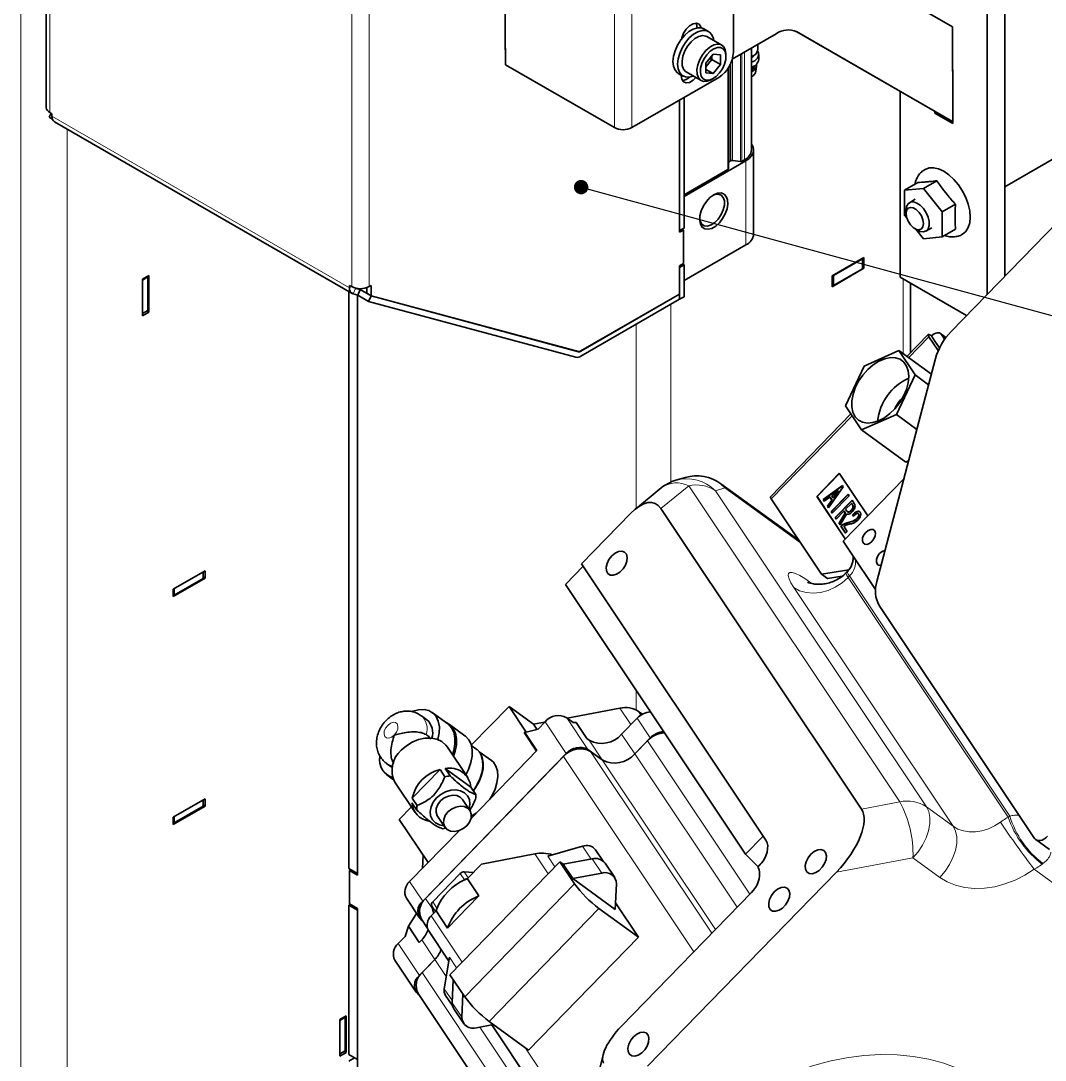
# Paper-space layout 'Blatt1' of a CAD drawing. Header units: millimetres. Extents: x 0 to 1189, y 0 to 841.
# Drawn here: x 952.9 to 1002.8, y 536.9 to 587.6 of the extents above; entities that cross this region are included whole.
import ezdxf

# ---------------------------------------------------------------- set-up
doc = ezdxf.new("R2010")
doc.units = ezdxf.units.MM
doc.layers.add('BESCHRIFTUNG', color=5, linetype='Continuous')
doc.dimstyles.new('SLDDIMSTYLE0', dxfattribs={"dimtxt": 0.18, "dimasz": 0.7, "dimexe": 0, "dimexo": 0.0625, "dimgap": 0, "dimtad": 0, "dimtih": 1, "dimtoh": 1, "dimdec": 0, "dimrnd": 1e-09, "dimzin": 0, "dimdsep": 46, "dimtxsty": 'Standard', "dimblk1": 'DOT', "dimblk2": 'DOT', "dimsah": 1, "dimcen": 0.09, "dimadec": 0, "dimazin": 0, "dimtfac": 0.7, "dimtdec": 0, "dimtofl": 0, "dimtmove": 0, "dimatfit": 3, "dimldrblk": 'DOT', "dimfxl": 1, "dimfrac": 2, "dimtolj": 1, "dimtzin": 0, "dimarcsym": 0})

# ---------------------------------------------------------------- blocks, each defined once
blk = doc.blocks.new('_Dot')
at = {"color": 0, "linetype": 'ByBlock', "lineweight": -2}
blk.add_line((-0.5, 0), (-1, 0), dxfattribs=at)
at = {"color": 0, "linetype": 'ByBlock', "const_width": 0.5}
blk.add_lwpolyline([(-0.25, 0, 1), (0.25, 0, 1)], format="xyb", close=True, dxfattribs=at)

psp = doc.layouts.new('Blatt1')

# ---------------------------------------------------------------- linework, layer by layer
at = {"color": 7, "linetype": 'Continuous', "lineweight": 35}
for p, q in [((1000.862, 575.115), (1000.862, 600.548)), ((1000.013, 574.241), (1000.013, 600.058)), ((954.158, 598.49), (954.158, 583.346)), ((987.248, 593.668), (998.316, 587.276)), ((987.639, 592.571), (987.639, 586.039)), ((976.523, 586.153), (976.523, 587.949)), ((998.316, 587.276), (998.316, 585.107)), ((1015.075, 587.688), (1000.862, 579.483)), ((986.433, 587.044), (986.206, 587.174)), ((987.071, 586.386), (986.343, 586.807)), ((989.733, 586.937), (987.586, 585.698)), ((997.468, 583.147), (990.721, 587.043)), ((998.316, 582.657), (990.733, 587.036)), ((988.827, 586.167), (988.827, 586.414)), ((976.523, 586.251), (976.537, 586.243)), ((976.537, 586.161), (976.523, 586.153)), ((976.537, 586.243), (976.537, 585.426)), ((986.656, 585.943), (986.303, 585.503)), ((986.585, 585.855), (986.585, 585.685)), ((986.656, 585.943), (987.01, 585.911)), ((987.01, 585.44), (987.01, 585.911)), ((987.278, 585.831), (987.278, 585.929)), ((988.528, 581.276), (988.528, 586.241)), ((988.877, 585.688), (988.877, 585.927)), ((976.537, 585.426), (981.841, 582.365)), ((986.585, 585.685), (986.303, 585.333)), ((986.303, 585.503), (986.303, 585.032)), ((986.473, 585.715), (986.585, 585.685)), ((986.585, 585.685), (987.01, 585.44)), ((987.01, 585.44), (986.656, 585)), ((987.398, 585.286), (987.398, 580.356)), ((988.528, 585.292), (988.581, 585.326)), ((988.537, 585.3), (988.643, 585.361)), ((988.737, 585.113), (988.772, 585.346)), ((988.772, 585.346), (988.764, 585.451)), ((982.689, 582.365), (986.932, 584.814)), ((984.956, 585.009), (985.183, 584.879)), ((985.093, 584.896), (985.093, 584.93)), ((985.343, 585.075), (986.071, 584.654)), ((986.303, 585.204), (986.656, 585)), ((986.656, 585), (986.303, 585.032)), ((986.571, 584.704), (986.656, 584.753)), ((988.734, 585.099), (988.737, 585.113)), ((998.33, 585.18), (998.316, 585.188)), ((998.33, 585.115), (998.316, 585.107)), ((998.33, 582.567), (998.33, 585.18)), ((985.235, 577.464), (985.235, 583.834)), ((995.771, 584.127), (995.771, 575.071)), ((985.023, 577.342), (985.023, 583.712)), ((985.023, 583.712), (985.023, 577.26)), ((954.4, 583.064), (954.309, 582.868)), ((954.46, 582.781), (954.309, 582.868)), ((954.334, 583.102), (954.44, 583.04)), ((954.44, 583.04), (954.44, 582.918)), ((997.453, 583.155), (997.453, 583.074)), ((997.453, 583.074), (997.524, 583.114)), ((997.453, 583.074), (998.33, 582.567)), ((997.468, 583.147), (998.316, 582.657)), ((954.564, 582.643), (969.06, 574.275)), ((998.33, 582.665), (998.316, 582.657)), ((988.628, 577.177), (988.628, 581.276)), ((985.235, 579.007), (988.247, 580.745)), ((987.486, 580.731), (987.524, 580.752)), ((987.601, 580.764), (987.98, 580.706)), ((988.176, 580.786), (988.057, 580.718)), ((1006.713, 581.139), (998.247, 572.423)), ((985.235, 579.088), (987.375, 580.324)), ((996.632, 579.693), (995.983, 579.318)), ((997.551, 579.775), (996.902, 579.4)), ((997.134, 579.724), (996.995, 579.712)), ((996.902, 579.4), (995.983, 579.318)), ((995.983, 579.318), (995.983, 578.092)), ((997.821, 578.256), (996.902, 579.4)), ((998.054, 579.101), (997.914, 579.274)), ((996.502, 578.867), (996.219, 578.704)), ((996.053, 578.338), (996.053, 578.174)), ((998.471, 578.631), (997.821, 578.256)), ((997.821, 577.031), (997.821, 578.256)), ((995.983, 578.092), (996.088, 577.961)), ((998.443, 577.91), (998.443, 578.096)), ((985.235, 577.464), (985.023, 577.342)), ((985.206, 577.366), (985.023, 577.26)), ((985.136, 577.407), (985.206, 577.366)), ((985.206, 577.366), (985.206, 575.733)), ((996.478, 577.439), (996.619, 577.358)), ((996.533, 577.407), (996.902, 576.949)), ((997.019, 577.318), (997.302, 577.481)), ((998.471, 577.406), (997.821, 577.031)), ((985.235, 574.907), (988.247, 576.646)), ((996.902, 576.949), (997.821, 577.031)), ((995.771, 576.544), (995.763, 576.54)), ((995.763, 576.54), (995.763, 576.368)), ((995.763, 576.368), (995.771, 576.372)), ((985.206, 575.733), (985.023, 575.627)), ((985.023, 575.545), (985.235, 575.668)), ((985.023, 575.627), (985.023, 574.25)), ((985.235, 575.668), (985.164, 575.708)), ((985.235, 574.116), (985.235, 575.668)), ((994.003, 576.029), (992.447, 575.131)), ((992.518, 575.156), (993.932, 575.972)), ((993.932, 575.972), (993.918, 575.98)), ((993.932, 575.482), (993.932, 575.972)), ((994.003, 575.507), (994.003, 576.029)), ((959.157, 575.159), (958.845, 574.98)), ((959.114, 575.086), (959.072, 575.11)), ((959.157, 573.363), (959.157, 575.159)), ((985.023, 573.994), (985.023, 575.545)), ((992.447, 574.609), (994.003, 575.507)), ((992.447, 575.131), (992.447, 574.609)), ((992.504, 575.164), (992.518, 575.156)), ((992.518, 574.666), (993.932, 575.482)), ((992.518, 574.666), (992.518, 575.156)), ((993.932, 575.548), (994.003, 575.507)), ((959.114, 575.086), (958.845, 574.931)), ((958.845, 574.98), (958.845, 573.183)), ((959.114, 573.453), (959.114, 575.086)), ((968.936, 574.672), (969.042, 574.611)), ((968.936, 574.55), (968.936, 574.672)), ((969.89, 574.611), (969.997, 574.672)), ((969.997, 574.672), (969.997, 574.17)), ((992.447, 574.707), (992.518, 574.666)), ((999.006, 573.204), (995.771, 575.071)), ((996.263, 571.384), (996.263, 574.787)), ((968.9, 546.25), (968.9, 574.367)), ((969.335, 574.194), (969.109, 574.255)), ((969.46, 574.464), (969.235, 574.525)), ((969.325, 546.005), (969.325, 574.197)), ((969.325, 574.197), (969.325, 545.923)), ((969.46, 574.464), (969.335, 574.194)), ((969.335, 574.194), (969.865, 573.888)), ((969.46, 574.464), (969.991, 574.158)), ((969.784, 574.562), (969.784, 574.293)), ((969.784, 574.293), (969.997, 574.17)), ((969.865, 573.888), (969.991, 574.158)), ((969.991, 574.158), (980.086, 571.436)), ((980.09, 571.45), (969.997, 574.17)), ((980.212, 571.461), (985.023, 574.239)), ((985.023, 574.25), (980.215, 571.475)), ((985.013, 574.245), (985.023, 574.239)), ((985.023, 574.239), (985.023, 573.994)), ((985.023, 573.994), (985.235, 574.116)), ((979.961, 571.167), (969.865, 573.888)), ((985.023, 573.994), (980.212, 571.217)), ((958.845, 573.297), (959.114, 573.453)), ((958.845, 573.183), (959.157, 573.363)), ((959.058, 573.42), (959.157, 573.363)), ((997.132, 572.278), (996.093, 571.208)), ((997.622, 571.493), (997.171, 572.169)), ((997.462, 571.957), (997.297, 572.205)), ((998, 572.136), (997.733, 572.33)), ((997.778, 572.282), (997.935, 572.047)), ((997.462, 571.958), (997.684, 571.626)), ((997.683, 571.626), (997.462, 571.957)), ((995.705, 571.49), (994.007, 570.739)), ((997.488, 571.109), (994.638, 560.243)), ((996.493, 570.308), (995.705, 571.49)), ((997.286, 570.341), (995.705, 571.49)), ((994.007, 570.739), (993.098, 568.806)), ((995.584, 568.375), (996.493, 570.308)), ((997.152, 569.829), (996.493, 570.308)), ((993.098, 568.806), (993.887, 567.625)), ((993.368, 568.403), (989.45, 564.369)), ((993.887, 567.625), (995.584, 568.375)), ((996.581, 567.651), (995.584, 568.375)), ((996.038, 566.062), (993.887, 567.625)), ((996.038, 566.062), (996.181, 566.125)), ((992.803, 565.512), (991.705, 564.382)), ((992.811, 565.499), (991.718, 564.373)), ((994.185, 563.44), (992.803, 565.512)), ((985.301, 565.308), (984.836, 565.173)), ((990.832, 562.246), (987.033, 565.005)), ((995.954, 565.261), (992.991, 562.21)), ((984.126, 564.8), (982.864, 563.766)), ((992.016, 564.232), (992.95, 564.914)), ((992.029, 564.223), (992.963, 564.905)), ((992.994, 564.848), (992.281, 563.835)), ((992.405, 563.65), (993.228, 564.497)), ((992.418, 563.64), (993.237, 564.484)), ((992.746, 564.655), (992.432, 564.42)), ((992.507, 564.308), (992.751, 564.648)), ((992.52, 564.299), (992.764, 564.638)), ((992.751, 564.648), (992.746, 564.655)), ((992.759, 564.645), (992.746, 564.655)), ((992.764, 564.638), (992.751, 564.648)), ((992.764, 564.638), (992.759, 564.645)), ((992.95, 564.914), (992.994, 564.848)), ((993.228, 564.497), (993.279, 564.421)), ((989.489, 564.26), (991.932, 560.597)), ((991.705, 564.382), (993.088, 562.31)), ((991.718, 564.373), (991.705, 564.382)), ((991.718, 564.373), (993.092, 562.314)), ((992.069, 564.153), (992.016, 564.232)), ((992.029, 564.223), (992.016, 564.232)), ((992.074, 564.156), (992.029, 564.223)), ((992.341, 564.354), (992.069, 564.153)), ((992.228, 563.914), (992.438, 564.209)), ((992.241, 563.905), (992.451, 564.199)), ((992.438, 564.209), (992.341, 564.354)), ((992.354, 564.345), (992.341, 564.354)), ((992.451, 564.199), (992.354, 564.345)), ((992.432, 564.42), (992.507, 564.308)), ((992.451, 564.199), (992.438, 564.209)), ((993.279, 564.421), (992.456, 563.573)), ((992.52, 564.299), (992.507, 564.308)), ((992.6, 563.358), (993.423, 564.205)), ((992.612, 563.349), (993.431, 564.192)), ((993.393, 564.047), (993.111, 563.756)), ((993.406, 564.037), (993.393, 564.047)), ((993.423, 564.205), (993.533, 564.04)), ((982.633, 563.553), (980.242, 561.091)), ((984.111, 563.79), (993.881, 549.144)), ((992.281, 563.835), (992.228, 563.914)), ((992.241, 563.905), (992.228, 563.914)), ((992.285, 563.84), (992.241, 563.905)), ((992.456, 563.573), (992.405, 563.65)), ((992.418, 563.64), (992.405, 563.65)), ((992.46, 563.577), (992.418, 563.64)), ((993.03, 563.673), (992.65, 563.282)), ((992.787, 563.077), (993.092, 563.58)), ((992.8, 563.067), (993.105, 563.571)), ((993.153, 563.52), (992.84, 562.997)), ((993.092, 563.58), (993.03, 563.673)), ((993.043, 563.664), (993.03, 563.673)), ((993.105, 563.571), (993.043, 563.664)), ((993.105, 563.571), (993.092, 563.58)), ((993.111, 563.756), (993.175, 563.66)), ((993.493, 563.417), (993.444, 563.49)), ((993.457, 563.481), (993.444, 563.49)), ((993.505, 563.408), (993.457, 563.481)), ((992.65, 563.282), (992.6, 563.358)), ((992.612, 563.349), (992.6, 563.358)), ((992.654, 563.286), (992.612, 563.349)), ((992.84, 562.997), (992.787, 563.077)), ((992.8, 563.067), (992.787, 563.077)), ((992.843, 563.002), (992.8, 563.067)), ((992.882, 562.934), (992.95, 563.003)), ((992.895, 562.925), (992.962, 562.994)), ((992.962, 562.994), (992.95, 563.003)), ((993.108, 562.596), (992.882, 562.934)), ((992.895, 562.925), (992.882, 562.934)), ((993.112, 562.6), (992.895, 562.925)), ((993.015, 562.937), (993.188, 562.679)), ((993.188, 562.679), (993.108, 562.596)), ((992.991, 562.21), (993.35, 561.671)), ((993.35, 561.671), (994.571, 559.842)), ((980.315, 560.982), (979.457, 560.098)), ((989.226, 547.623), (980.242, 561.091)), ((960.345, 559.857), (961.9, 560.755)), ((961.801, 560.388), (961.801, 560.698)), ((961.9, 560.396), (961.801, 560.453)), ((961.9, 560.755), (961.9, 560.396)), ((991.932, 560.597), (993.263, 560.81)), ((992.223, 560.385), (991.932, 560.597)), ((992.94, 560.5), (992.223, 560.385)), ((993.213, 560.743), (993.144, 560.672)), ((961.9, 560.396), (960.345, 559.498)), ((960.387, 559.571), (961.801, 560.388)), ((979.457, 560.098), (988.232, 546.943)), ((960.345, 559.498), (960.345, 559.857)), ((960.387, 559.571), (960.345, 559.596)), ((960.387, 559.882), (960.387, 559.571)), ((994.744, 559.067), (1002.317, 547.716)), ((973.727, 553.301), (972.967, 553.853)), ((976.71, 554.147), (974.87, 552.252)), ((977.542, 552.9), (976.71, 554.147)), ((977.909, 553.277), (976.71, 554.147)), ((979.542, 553.582), (982.115, 554.063)), ((983.023, 553.898), (983.206, 553.765)), ((972.709, 553.497), (972.437, 553.694)), ((977.909, 553.277), (978.444, 553.377)), ((978.466, 553.4), (978.123, 553.046)), ((979.521, 553.597), (979.838, 553.367)), ((979.838, 553.367), (979.976, 553.366)), ((979.976, 553.366), (980.5, 552.581)), ((982.195, 552.795), (982.95, 553.572)), ((974.561, 552.72), (973.802, 553.271)), ((977.475, 552.883), (977.445, 552.872)), ((978.047, 551.969), (977.445, 552.872)), ((978.123, 553.046), (977.475, 552.883)), ((977.475, 552.883), (978.07, 551.992)), ((977.909, 553.277), (978.071, 553.033)), ((980.5, 552.581), (980.613, 552.499)), ((982.835, 551.836), (983.589, 552.613)), ((982.835, 551.836), (983.452, 552.472)), ((979.501, 551.848), (972.505, 544.646)), ((974.698, 550.686), (973.713, 552.162)), ((978.07, 551.992), (974.858, 548.685)), ((975.14, 552.053), (974.871, 552.248)), ((975.849, 551.513), (975.259, 551.941)), ((980.556, 552.046), (981.252, 551.54)), ((980.683, 551.954), (981.252, 551.54)), ((970.745, 551.364), (971.01, 551.171)), ((979.364, 551.707), (972.642, 544.787)), ((970.758, 550.81), (971.082, 550.575)), ((973.349, 551.072), (971.991, 549.674)), ((973.349, 551.072), (973.586, 550.716)), ((973.6, 551.119), (973.837, 550.763)), ((974.852, 550.21), (973.6, 551.119)), ((971.151, 550.452), (972.135, 548.976)), ((974.852, 550.21), (975.089, 549.854)), ((960.345, 548.752), (961.9, 549.65)), ((961.9, 549.291), (960.345, 548.393)), ((960.387, 548.466), (961.801, 549.283)), ((961.801, 549.283), (961.801, 549.593)), ((961.9, 549.291), (961.801, 549.348)), ((961.9, 549.65), (961.9, 549.291)), ((971.981, 549.452), (972.218, 549.097)), ((971.991, 549.674), (972.228, 549.319)), ((974.8, 549.072), (974.441, 549.611)), ((960.387, 548.777), (960.387, 548.466)), ((971.954, 549.249), (971.36, 548.639)), ((973.226, 548.801), (973.586, 548.262)), ((960.345, 548.393), (960.345, 548.752)), ((960.387, 548.466), (960.345, 548.491)), ((971.36, 548.639), (972.766, 546.532)), ((974.288, 548.098), (971.866, 545.605)), ((988.232, 546.943), (989.091, 547.827)), ((978.593, 546.846), (980.295, 547.332)), ((1002.376, 547.654), (1003.04, 547.171)), ((972.489, 546.247), (972.519, 546.902)), ((977.961, 546.962), (975.363, 546.452)), ((981.292, 546.61), (980.925, 547.161)), ((988.827, 546.344), (988.232, 546.943)), ((968.9, 546.25), (969.325, 546.005)), ((979.181, 546.578), (973.831, 541.07)), ((974.687, 545.756), (975.363, 546.452)), ((979.9, 545.501), (979.181, 546.578)), ((979.351, 546.455), (979.181, 546.578)), ((980.756, 546.718), (979.351, 546.455)), ((979.818, 545.755), (979.351, 546.455)), ((981.859, 545.802), (981.392, 546.502)), ((989.086, 546.61), (988.827, 546.344)), ((988.85, 546.327), (988.827, 546.344)), ((988.9, 546.379), (988.831, 546.308)), ((988.831, 546.308), (988.903, 546.2)), ((968.929, 546.152), (969, 546.193)), ((968.929, 544.519), (968.929, 546.152)), ((968.929, 546.152), (969.325, 545.923)), ((974.335, 546.006), (972.989, 544.62)), ((974.981, 546.059), (974.517, 546.082)), ((974.678, 545.747), (974.687, 545.756)), ((975.239, 544.907), (974.678, 545.747)), ((981.223, 546.017), (979.818, 545.755)), ((979.818, 545.755), (981.883, 544.255)), ((992.66, 546.069), (983.464, 536.602)), ((981.883, 544.255), (981.939, 545.498)), ((971.706, 544.793), (972.346, 543.834)), ((975.239, 544.907), (973.713, 543.336)), ((988.519, 545.077), (982.171, 538.542)), ((968.971, 544.494), (968.9, 544.453)), ((969.325, 544.208), (968.9, 544.453)), ((968.9, 537.186), (968.9, 544.453)), ((968.929, 544.519), (969.325, 544.29)), ((969.325, 544.29), (969.325, 529.266)), ((969.325, 536.941), (969.325, 544.208)), ((972.933, 544.451), (973.04, 544.06)), ((983.014, 542.906), (981.09, 544.303)), ((983.014, 542.906), (981.897, 544.58)), ((971.81, 543.428), (972.195, 544.06)), ((972.443, 543.772), (972.727, 543.347)), ((972.502, 543.685), (972.463, 543.713)), ((972.921, 543.938), (973.144, 544.168)), ((973.144, 544.168), (973.153, 544.177)), ((973.153, 544.177), (973.713, 543.336)), ((971.649, 542.937), (971.81, 543.428)), ((971.81, 543.428), (972.334, 542.642)), ((972.782, 543.228), (973.779, 541.733)), ((971.306, 542.584), (971.649, 542.937)), ((972.334, 542.642), (972.455, 542.768)), ((977.664, 537.398), (983.014, 542.906)), ((971.146, 541.772), (972.181, 540.221)), ((972.341, 541.032), (973.095, 541.809)), ((973.095, 541.809), (972.478, 541.173)), ((973.811, 541.922), (973.551, 540.388)), ((973.831, 541.07), (974.55, 539.993)), ((973.944, 539.705), (973.995, 540.824)), ((972.279, 540.159), (979.301, 529.633)), ((972.298, 540.1), (972.337, 540.071)), ((973.615, 540.057), (973.963, 539.534)), ((974.411, 539.004), (974.462, 540.124)), ((974.025, 539.4), (974.492, 538.7)), ((968.773, 539.067), (968.462, 538.888)), ((968.731, 538.994), (968.462, 538.839)), ((968.462, 538.888), (968.462, 537.091)), ((968.731, 538.994), (968.688, 539.018)), ((968.731, 537.361), (968.731, 538.994)), ((968.773, 537.271), (968.773, 539.067)), ((975.955, 538.639), (975.127, 538.485)), ((977.664, 537.398), (975.74, 538.795)), ((975.877, 538.625), (980.099, 532.295)), ((968.462, 537.205), (968.731, 537.361)), ((968.462, 537.091), (968.773, 537.271)), ((968.674, 537.328), (968.773, 537.271)), ((969.325, 536.941), (968.9, 537.186)), ((981.295, 537.165), (978.886, 527.353)), ((968.9, 536.86), (969.183, 537.023))]:
    psp.add_line(p, q, dxfattribs=at)
at = {"color": 8, "linetype": 'Continuous', "lineweight": 18}
for p, q in [((954.334, 583.102), (954.334, 598.245)), ((952.92, 592.437), (952.92, 490.203)), ((981.841, 582.365), (981.841, 590.53)), ((982.689, 582.365), (982.689, 590.53)), ((969.042, 589.754), (969.042, 574.611)), ((969.89, 589.754), (969.89, 574.611)), ((987.98, 580.706), (987.98, 585.925)), ((988.057, 580.718), (988.057, 585.97)), ((988.176, 586.038), (988.176, 580.786)), ((987.375, 580.324), (987.375, 585.25)), ((987.486, 585.444), (987.486, 580.731)), ((987.524, 580.752), (987.524, 585.525)), ((987.601, 585.706), (987.601, 580.764)), ((968.936, 574.55), (954.44, 582.918)), ((955.183, 582.286), (955.183, 492.564)), ((988.247, 580.745), (988.247, 576.646)), ((995.763, 576.54), (995.771, 576.535)), ((969.042, 574.611), (968.936, 574.55)), ((995.912, 571.339), (995.912, 574.989)), ((969.235, 574.525), (969.109, 574.255)), ((969.235, 574.525), (969.197, 574.546)), ((984.598, 565.087), (984.598, 573.749)), ((982.901, 563.797), (982.901, 572.769)), ((997.171, 572.169), (996.178, 571.146)), ((997.993, 572.126), (997.778, 572.282)), ((997.462, 571.957), (997.462, 571.957)), ((997.462, 571.957), (997.463, 571.957)), ((980.086, 571.436), (980.04, 571.463)), ((980.201, 571.468), (980.212, 571.461)), ((993.427, 568.314), (989.489, 564.26)), ((985.468, 564.9), (984.111, 563.79)), ((995.746, 549.493), (985.468, 564.9)), ((987.229, 564.799), (986.765, 564.664)), ((986.765, 564.664), (997.043, 549.257)), ((990.914, 562.123), (987.229, 564.799)), ((993.297, 560.506), (993.228, 560.435)), ((993.228, 560.435), (1001.028, 548.743)), ((1001.105, 548.801), (993.297, 560.506)), ((998.353, 548.305), (990.591, 559.941)), ((991.411, 560.179), (991.471, 560.136)), ((982.901, 553.972), (982.901, 554.934)), ((982.649, 553.263), (982.115, 554.063)), ((983.023, 553.898), (983.138, 553.725)), ((979.501, 551.848), (978.466, 553.4)), ((979.521, 553.597), (980.556, 552.046)), ((983.589, 552.613), (982.95, 553.572)), ((981.252, 551.54), (980.613, 552.499)), ((982.195, 552.795), (982.835, 551.836)), ((988.439, 544.996), (983.452, 552.472)), ((980.683, 551.954), (986.593, 543.095)), ((982.835, 551.836), (987.822, 544.36)), ((985.714, 542.189), (979.364, 551.707)), ((986.767, 543.274), (981.252, 551.54)), ((993.881, 549.144), (995.746, 549.493)), ((997.043, 549.257), (998.353, 548.305)), ((980.295, 547.332), (980.711, 546.709)), ((978.609, 545.99), (977.961, 546.962)), ((978.593, 546.846), (978.938, 546.329)), ((996.39, 546.767), (992.66, 546.069)), ((997.7, 545.815), (996.39, 546.767)), ((981.223, 546.017), (980.756, 546.718)), ((974.546, 545.69), (974.335, 546.006)), ((974.517, 546.082), (974.715, 545.785)), ((1003.94, 545.018), (1002.293, 546.214)), ((971.866, 545.605), (972.505, 544.646)), ((974.55, 539.993), (979.9, 545.501)), ((972.642, 544.787), (972.98, 544.281)), ((973.131, 544.154), (972.933, 544.451)), ((972.989, 544.62), (973.198, 544.306)), ((981.09, 544.303), (975.74, 538.795)), ((972.921, 543.938), (974.426, 541.683)), ((973.095, 541.809), (972.455, 542.768)), ((971.306, 542.584), (972.341, 541.032)), ((973.651, 540.976), (973.095, 541.809)), ((973.811, 541.922), (974.156, 541.405)), ((972.478, 541.173), (979.642, 530.433)), ((973.551, 540.388), (973.948, 539.793)), ((974.411, 539.004), (973.944, 539.705)), ((979.922, 531.574), (975.292, 538.515)), ((977.484, 537.529), (980.335, 533.255))]:
    psp.add_line(p, q, dxfattribs=at)
at = {"color": 7, "linetype": 'Continuous', "lineweight": 35, "flags": 128}
for points in [[(985.109, 586.682), (985.123, 586.741), (985.209, 586.963), (985.341, 587.167), (985.502, 587.328), (985.674, 587.427), (985.836, 587.452), (985.967, 587.401), (986.053, 587.278), (986.07, 587.225)], [(985.816, 587.453), (985.841, 587.401), (985.871, 587.223)], [(986.206, 587.174), (986.083, 587.222), (985.895, 587.227), (985.688, 587.167), (985.475, 587.044), (985.268, 586.865), (985.079, 586.642), (984.92, 586.387), (984.799, 586.114), (984.723, 585.841), (984.697, 585.582), (984.723, 585.352), (984.799, 585.166), (984.92, 585.033), (984.956, 585.009)], [(986.683, 586.611), (986.666, 586.701), (986.59, 586.887), (986.469, 587.02), (986.31, 587.091), (986.121, 587.097), (985.914, 587.036), (985.701, 586.913), (985.494, 586.735), (985.305, 586.511), (985.146, 586.256), (985.025, 585.984), (984.949, 585.71), (984.924, 585.451), (984.949, 585.222), (985.025, 585.035), (985.146, 584.903), (985.305, 584.831), (985.494, 584.826), (985.683, 584.879)], [(986.343, 586.807), (986.302, 586.827), (986.139, 586.853), (985.955, 586.812), (985.763, 586.706), (985.576, 586.543), (985.409, 586.336), (985.275, 586.099), (985.182, 585.85), (985.139, 585.609), (985.147, 585.392), (985.208, 585.215), (985.315, 585.093), (985.343, 585.075)], [(986.571, 584.704), (986.555, 584.695), (986.365, 584.62), (986.19, 584.613), (986.044, 584.672), (985.936, 584.795), (985.876, 584.971), (985.867, 585.188), (985.911, 585.43), (986.003, 585.678), (986.138, 585.915), (986.304, 586.123), (986.491, 586.285), (986.683, 586.391), (986.868, 586.433), (987.03, 586.407), (987.158, 586.315), (987.243, 586.164), (987.278, 585.965), (987.278, 585.929)], [(986.967, 585.029), (987.106, 585.236), (987.209, 585.461), (987.267, 585.688), (987.276, 585.897), (987.234, 586.072), (987.145, 586.198), (987.017, 586.265), (986.86, 586.268), (986.686, 586.206), (986.509, 586.085), (986.345, 585.914), (986.206, 585.707), (986.103, 585.481), (986.045, 585.255), (986.037, 585.046), (986.078, 584.871), (986.167, 584.745), (986.295, 584.678), (986.453, 584.675), (986.626, 584.737), (986.803, 584.858), (986.967, 585.029)], [(988.528, 585.546), (988.684, 585.626), (988.81, 585.743), (988.872, 585.876), (988.863, 586.013), (988.819, 586.101)], [(988.528, 585.779), (988.606, 585.832), (988.679, 585.909)], [(985.814, 584.803), (985.674, 584.668), (985.502, 584.569), (985.341, 584.544), (985.209, 584.595), (985.123, 584.717), (985.093, 584.896)], [(988.247, 580.745), (988.409, 580.859), (988.529, 580.989), (988.603, 581.13), (988.628, 581.276), (988.603, 581.423), (988.529, 581.563), (988.528, 581.565)], [(998.801, 577.163), (998.804, 577.165), (998.965, 577.298), (999.084, 577.487), (999.158, 577.724), (999.182, 578.001), (999.158, 578.306), (999.084, 578.628), (998.965, 578.954), (998.804, 579.273), (998.609, 579.571), (998.386, 579.837), (998.144, 580.062), (997.892, 580.236), (997.64, 580.353), (997.398, 580.408), (997.175, 580.399), (996.985, 580.329)], [(986.684, 579.086), (986.87, 579.164), (987.042, 579.177), (987.187, 579.124), (987.295, 579.01), (987.358, 578.842), (987.371, 578.634), (987.332, 578.4), (987.246, 578.158), (987.118, 577.926), (986.958, 577.722), (986.778, 577.559), (986.591, 577.451), (986.41, 577.405), (986.25, 577.425), (986.122, 577.509), (986.036, 577.652), (985.998, 577.842), (986.011, 578.065), (986.073, 578.305), (986.182, 578.544), (986.327, 578.764), (986.499, 578.95), (986.684, 579.086)], [(985.998, 577.945), (986.023, 577.799), (986.102, 577.656), (986.224, 577.574), (986.381, 577.56), (986.557, 577.616), (986.737, 577.735), (986.905, 577.908), (987.046, 578.12), (987.148, 578.351), (987.201, 578.581), (987.201, 578.789), (987.148, 578.958), (987.046, 579.071), (986.905, 579.12), (986.737, 579.099), (986.642, 579.06)], [(996.053, 578.338), (996.079, 578.516), (996.152, 578.649), (996.266, 578.725), (996.412, 578.738), (996.577, 578.687), (996.745, 578.575), (996.902, 578.413), (997.034, 578.216), (997.129, 578), (997.178, 577.785), (997.178, 577.591), (997.129, 577.433), (997.034, 577.327), (996.902, 577.282), (996.745, 577.301), (996.619, 577.358)], [(996.053, 578.174), (996.079, 577.992), (996.153, 577.802), (996.266, 577.628), (996.404, 577.489), (996.551, 577.404), (996.69, 577.383), (996.803, 577.427), (996.876, 577.532), (996.902, 577.684), (996.876, 577.867), (996.803, 578.057), (996.69, 578.231), (996.551, 578.369), (996.404, 578.454), (996.266, 578.476), (996.153, 578.432), (996.079, 578.327), (996.053, 578.174)], [(997.297, 572.205), (997.243, 572.242), (997.198, 572.267), (997.163, 572.281), (997.139, 572.282), (997.128, 572.271), (997.13, 572.248), (997.144, 572.213), (997.171, 572.169)], [(997.778, 572.282), (997.74, 572.324), (997.691, 572.353), (997.633, 572.365), (997.568, 572.363), (997.5, 572.344), (997.43, 572.311), (997.361, 572.264), (997.297, 572.205)], [(997.462, 571.957), (997.462, 571.957), (997.462, 571.958), (997.462, 571.958), (997.462, 571.958), (997.462, 571.958), (997.462, 571.957), (997.462, 571.957), (997.462, 571.957)], [(995.541, 571.143), (995.763, 571.069), (995.945, 570.934), (996.08, 570.742), (996.163, 570.502), (996.189, 570.223), (996.159, 569.916), (996.072, 569.595), (995.934, 569.273), (995.749, 568.962), (995.524, 568.676), (995.27, 568.425), (994.997, 568.221), (994.715, 568.072), (994.437, 567.983), (994.173, 567.959), (993.934, 568), (993.731, 568.105), (993.572, 568.27), (993.463, 568.487), (993.408, 568.748), (993.41, 569.042), (993.469, 569.357), (993.582, 569.681), (993.745, 569.999), (993.95, 570.299), (994.191, 570.569), (994.456, 570.798), (994.735, 570.975), (995.017, 571.095), (995.289, 571.151), (995.541, 571.143)], [(989.489, 564.26), (989.462, 564.304), (989.448, 564.339), (989.446, 564.362), (989.45, 564.369)], [(993.961, 562.119), (993.926, 562.226), (993.939, 562.362), (993.999, 562.505), (994.096, 562.633), (994.216, 562.728), (994.34, 562.775), (994.45, 562.766), (994.529, 562.703), (994.564, 562.595), (994.551, 562.46), (994.491, 562.317), (994.394, 562.188), (994.274, 562.093), (994.15, 562.047), (994.04, 562.056), (993.961, 562.119)], [(981.715, 561.485), (981.876, 561.618), (982.045, 561.698), (982.205, 561.716), (982.337, 561.67), (982.428, 561.565), (982.467, 561.413), (982.451, 561.23), (982.381, 561.036), (982.264, 560.851), (982.114, 560.697), (981.947, 560.589), (981.78, 560.539), (981.632, 560.553), (981.519, 560.63), (981.453, 560.76), (981.441, 560.93), (981.485, 561.121), (981.58, 561.313), (981.715, 561.485)], [(973.244, 552.525), (973.246, 552.532), (973.308, 552.853), (973.314, 553.154), (973.263, 553.423), (973.158, 553.65), (973.003, 553.825), (972.803, 553.943), (972.567, 553.997), (972.303, 553.987), (972.022, 553.913), (971.992, 553.901)], [(974.011, 551.714), (974.09, 551.959), (974.148, 552.281), (974.151, 552.582), (974.097, 552.85), (973.988, 553.076), (973.83, 553.25), (973.651, 553.356)], [(973.951, 551.805), (974.012, 552.003), (974.07, 552.321), (974.072, 552.619), (974.019, 552.884), (973.912, 553.108), (973.755, 553.28), (973.727, 553.301)], [(971.457, 552.015), (971.707, 552.232), (971.991, 552.406), (972.295, 552.528), (972.606, 552.594), (972.909, 552.599), (973.189, 552.544), (973.434, 552.431), (973.632, 552.266), (973.713, 552.162)], [(974.611, 550.816), (974.736, 551.077), (974.849, 551.408), (974.908, 551.73), (974.91, 552.031), (974.856, 552.299), (974.748, 552.524), (974.59, 552.698), (974.561, 552.72)], [(975.329, 551.803), (975.35, 551.763), (975.423, 551.526), (975.44, 551.252), (975.401, 550.953), (975.306, 550.642), (975.161, 550.333), (974.971, 550.039), (974.956, 550.018)], [(974.966, 550.012), (975.082, 550.177), (975.253, 550.484), (975.375, 550.8), (975.443, 551.11), (975.454, 551.401), (975.408, 551.661), (975.307, 551.878), (975.154, 552.042), (975.14, 552.053)], [(975.768, 549.622), (975.882, 549.809), (976.028, 550.119), (976.122, 550.429), (976.162, 550.728), (976.145, 551.002), (976.071, 551.239), (975.945, 551.428), (975.849, 551.513)], [(974.754, 549.142), (974.76, 549.159), (974.803, 549.387), (974.78, 549.603), (974.693, 549.792), (974.547, 549.94), (974.352, 550.039), (974.122, 550.081), (973.872, 550.063), (973.62, 549.987), (973.382, 549.858), (973.175, 549.684), (973.013, 549.478), (972.907, 549.253), (972.864, 549.025), (972.887, 548.809), (972.974, 548.62), (973.12, 548.472), (973.315, 548.373), (973.539, 548.331)], [(974.441, 549.611), (974.334, 549.722), (974.167, 549.8), (973.967, 549.82), (973.754, 549.78), (973.549, 549.684), (973.371, 549.541), (973.239, 549.366), (973.165, 549.174), (973.157, 548.986), (973.214, 548.819), (973.226, 548.801)], [(974.693, 549.183), (974.526, 549.261), (974.326, 549.281), (974.113, 549.242), (973.908, 549.146), (973.731, 549.003), (973.599, 548.827), (973.525, 548.636), (973.516, 548.447), (973.574, 548.281), (973.692, 548.152), (973.859, 548.073), (974.059, 548.053), (974.272, 548.093), (974.477, 548.189), (974.655, 548.332), (974.787, 548.508), (974.861, 548.699), (974.869, 548.887), (974.812, 549.054), (974.693, 549.183)], [(974.874, 548.807), (974.945, 548.844), (975.114, 548.949)], [(1002.317, 547.716), (1002.367, 547.661), (1002.431, 547.624), (1002.506, 547.608), (1002.59, 547.611), (1002.679, 547.635), (1002.77, 547.679), (1002.86, 547.74), (1002.944, 547.816)], [(989.226, 547.623), (989.283, 547.505), (989.312, 547.364), (989.311, 547.205), (989.28, 547.036), (989.22, 546.862), (989.135, 546.69), (989.027, 546.527), (988.9, 546.379)], [(991.418, 546.94), (991.579, 547.073), (991.748, 547.153), (991.908, 547.17), (992.04, 547.125), (992.131, 547.02), (992.17, 546.868), (992.154, 546.684), (992.084, 546.49), (991.968, 546.306), (991.817, 546.151), (991.65, 546.043), (991.483, 545.994), (991.335, 546.008), (991.222, 546.084), (991.156, 546.215), (991.145, 546.385), (991.188, 546.576), (991.283, 546.768), (991.418, 546.94)], [(989.635, 545.104), (989.796, 545.237), (989.965, 545.317), (990.125, 545.334), (990.257, 545.289), (990.348, 545.184), (990.387, 545.032), (990.371, 544.848), (990.301, 544.654), (990.184, 544.47), (990.034, 544.315), (989.867, 544.207), (989.7, 544.158), (989.552, 544.172), (989.439, 544.248), (989.373, 544.379), (989.361, 544.549), (989.405, 544.74), (989.5, 544.932), (989.635, 545.104)], [(982.776, 538.042), (982.937, 538.175), (983.106, 538.255), (983.266, 538.273), (983.398, 538.227), (983.489, 538.122), (983.528, 537.97), (983.512, 537.787), (983.442, 537.593), (983.325, 537.408), (983.175, 537.254), (983.008, 537.146), (982.841, 537.096), (982.693, 537.11), (982.58, 537.187), (982.514, 537.317), (982.502, 537.487), (982.546, 537.678), (982.641, 537.87), (982.776, 538.042)]]:
    psp.add_lwpolyline(points, dxfattribs=at)
at = {"color": 8, "linetype": 'Continuous', "lineweight": 18, "flags": 128}
for points in [[(987.229, 564.799), (987.063, 564.982), (987.033, 565.005)], [(990.591, 559.941), (990.446, 560.177), (990.351, 560.373), (990.308, 560.525), (990.32, 560.628), (990.385, 560.68), (990.501, 560.681), (990.667, 560.629), (990.877, 560.526), (991.127, 560.375), (991.411, 560.179)], [(990.591, 559.941), (990.864, 559.789), (991.18, 559.697), (991.525, 559.669), (991.888, 559.705), (992.253, 559.805), (992.607, 559.964), (992.936, 560.177), (993.228, 560.435)], [(993.144, 560.672), (993.135, 560.657), (993.139, 560.606), (993.17, 560.531), (993.228, 560.435)], [(993.297, 560.506), (993.239, 560.602), (993.208, 560.677), (993.204, 560.728), (993.213, 560.743)], [(971.116, 552.751), (971.219, 552.888), (971.283, 553.041), (971.297, 553.185), (971.26, 553.299), (971.176, 553.366), (971.059, 553.376), (970.927, 553.326), (970.8, 553.225), (970.696, 553.089), (970.633, 552.936), (970.619, 552.792), (970.656, 552.678), (970.74, 552.611), (970.856, 552.601), (970.988, 552.651), (971.116, 552.751)], [(997.043, 549.257), (997.157, 549.02), (997.213, 548.737), (997.211, 548.42), (997.149, 548.081), (997.031, 547.733), (996.86, 547.39), (996.643, 547.063), (996.39, 546.767)], [(998.353, 548.305), (998.467, 548.068), (998.524, 547.785), (998.522, 547.468), (998.46, 547.13), (998.341, 546.782), (998.171, 546.438), (997.954, 546.112), (997.7, 545.815)], [(998.353, 548.305), (998.584, 548.171), (998.847, 548.081), (999.135, 548.037), (999.44, 548.04), (999.752, 548.09), (1000.064, 548.187), (1000.366, 548.326), (1000.65, 548.504)], [(1002.293, 546.214), (1001.842, 545.922), (1001.366, 545.68), (1000.873, 545.491), (1000.372, 545.358), (999.873, 545.285), (999.384, 545.273), (998.914, 545.321), (998.471, 545.429), (998.064, 545.594), (997.7, 545.815)], [(987.525, 534.659), (988.272, 535.154), (989.047, 535.601), (989.845, 535.996), (990.661, 536.338), (991.489, 536.624), (992.324, 536.853), (993.16, 537.022), (993.991, 537.13), (994.813, 537.177), (995.62, 537.163), (996.405, 537.088), (997.165, 536.951), (997.894, 536.755), (998.587, 536.5), (999.24, 536.188), (999.848, 535.821), (1000.408, 535.401), (1000.752, 535.094)]]:
    psp.add_lwpolyline(points, dxfattribs=at)
at = {"color": 7, "linetype": 'Continuous', "lineweight": 35}
for centre, radius, start, end in [((990.319, 586.12), 1.006, 65.686, 125.6182), ((986.104, 586.108), 1.537, 302.6055, 357.3945), ((988.411, 586.224), 0.42, 286.1114, 352.1508), ((988.419, 585.757), 0.464, 283.5793, 351.4518), ((988.398, 585.42), 0.281, 297.5136, 352.2075), ((985.1, 585.246), 0.584, 274.7822, 314.1855), ((954.459, 583.376), 0.302, 185.6948, 245.6253), ((954.731, 582.884), 0.293, 173.3321, 235.3558), ((982.265, 583.183), 0.922, 242.6097, 297.3903), ((987.927, 581.336), 0.604, 294.3747, 354.3052), ((987.549, 580.593), 0.151, 114.3747, 174.3052), ((987.58, 580.643), 0.123, 80.2289, 117.3572), ((988.001, 580.827), 0.123, 260.2289, 297.3572), ((987.358, 580.36), 0.0402, 294.3747, 354.3052), ((988.003, 577.224), 0.627, 292.9282, 355.7516), ((969.466, 575.43), 0.922, 242.6097, 297.3903), ((969.21, 574.512), 0.276, 172.1745, 248.7116), ((969.261, 574.622), 0.101, 227.6999, 255.075), ((1000.421, 570.29), 3.045, 135.5437, 164.4097), ((997.462, 571.957), 0.000275, 48.6365, 149.5645), ((980.025, 571.497), 0.337, 258.9726, 303.5649), ((980.118, 571.602), 0.169, 258.9726, 303.5649), ((980.122, 571.615), 0.169, 258.9726, 303.5649), ((997.213, 567.802), 2.555, 113.6787, 174.3509), ((996.667, 568.198), 1.248, 129.5301, 158.4994), ((985.393, 563.252), 2, 106.1635, 129.3081), ((985.858, 563.387), 2, 54.015, 106.1635), ((995.122, 561.256), 0.504, 100.1097, 198.5886), ((994.797, 561.212), 0.193, 217.4279, 283.7324), ((996.029, 559.776), 1.467, 161.4605, 208.8878), ((982.376, 552.92), 1.173, 56.5229, 102.8339), ((983.667, 552.888), 0.992, 93.5499, 136.3864), ((972.138, 552.862), 0.853, 341.7782, 48.0327), ((979.115, 552.85), 0.851, 61.488, 139.7031), ((984.348, 551.619), 1.237, 92.7442, 136.4169), ((984.31, 551.924), 0.997, 93.6706, 136.2657), ((981.222, 553.621), 1.276, 241.488, 319.7031), ((972.283, 551.041), 1.276, 130.3053, 207.4843), ((980.175, 551.019), 1.063, 61.488, 139.7031), ((980.15, 551.298), 0.851, 61.488, 139.7031), ((981.861, 552.662), 1.276, 241.488, 319.7031), ((971.305, 551.553), 0.908, 170.4728, 253.0707), ((973.779, 549.296), 1.828, 103.6228, 168.0451), ((973.823, 550.109), 1.034, 5.5655, 102.4645), ((974.027, 549.05), 1.724, 96.3459, 104.8452), ((973.955, 549.794), 1.136, 351.7758, 3.0052), ((972.941, 549.509), 0.961, 183.352, 262.0075), ((973.352, 549.156), 1.136, 171.7758, 183.0052), ((973.285, 549.866), 1.689, 276.2981, 281.6043), ((980.495, 546.823), 0.547, 38.1516, 111.4191), ((980.913, 546.136), 0.602, 37.4253, 105.1201), ((974.513, 545.837), 0.245, 88.9695, 136.5361), ((974.733, 545.507), 0.253, 100.6296, 129.7008), ((975.691, 543.222), 2.72, 111.855, 114.297), ((981.394, 545.499), 0.546, 359.851, 108.179), ((987.69, 545.988), 1.231, 312.2858, 9.9057), ((972.304, 545.097), 0.671, 130.8388, 206.9508), ((975.618, 543.299), 2.621, 113.5345, 158.1333), ((984.424, 548.807), 5.604, 216.1585, 233.4928), ((973.191, 544.152), 0.839, 130.8388, 206.9508), ((976.171, 542.475), 2.604, 110.9757, 160.6921), ((972.878, 544.161), 0.611, 127.5607, 227.2203), ((973.111, 544.486), 0.181, 132.4433, 191.032), ((973.334, 544.156), 0.19, 141.0967, 176.4418), ((975.038, 543.595), 1.973, 159.8242, 162.8493), ((973.305, 543.494), 0.587, 130.8388, 206.9508), ((971.528, 543.691), 1.309, 315.1422, 340.7151), ((971.744, 542.076), 0.671, 130.8388, 206.9508), ((972.167, 542.732), 1.309, 315.1454, 340.6192), ((973.026, 540.539), 0.839, 130.8388, 206.9508), ((972.713, 540.548), 0.611, 127.5607, 227.2203), ((973.995, 540.301), 0.452, 168.8755, 212.7313), ((974.442, 539.673), 0.499, 176.4128, 213.1905), ((979.074, 543.299), 5.604, 216.1585, 233.4928), ((974.957, 539.003), 0.546, 179.851, 288.179)]:
    psp.add_arc(centre, radius, start, end, dxfattribs=at)
at = {"color": 8, "linetype": 'Continuous', "lineweight": 18}
for centre, radius, start, end in [((988.387, 585.446), 0.398, 290.7615, 345.4547), ((988.39, 585.196), 0.357, 292.6255, 344.1316), ((997.111, 579.198), 0.527, 87.4534, 102.7657), ((996.344, 577.869), 2.107, 35.7603, 41.8289), ((997.218, 578.003), 1.229, 355.6525, 4.3475), ((984.879, 563.754), 1.289, 62.8334, 125.7705), ((985.372, 563.296), 1.952, 44.5039, 105.947), ((985.837, 563.431), 1.952, 44.5039, 105.947), ((985.84, 563.266), 1.676, 56.5229, 102.8339), ((992.695, 561.172), 0.898, 312.0929, 9.9349), ((971.857, 553.055), 0.863, 341.0047, 47.7626), ((971.094, 551.854), 0.602, 234.6779, 263.5017), ((996.118, 547.859), 1.676, 56.5229, 102.8339), ((991.209, 546.983), 5.185, 357.6147, 28.9553), ((1004.205, 544.545), 5.265, 126.065, 127.1192), ((1005.592, 550.214), 4.703, 197.4802, 232.4318), ((1044.269, 578.066), 52.692, 214.1265, 217.1922), ((1005.683, 550.374), 4.933, 199.3054, 232.571), ((1004.274, 544.358), 2.632, 126.065, 127.1192)]:
    psp.add_arc(centre, radius, start, end, dxfattribs=at)
at = {"color": 7, "linetype": 'Continuous', "lineweight": 35}
for centre, major_axis, ratio, start_param, end_param in [((982.679, 561.031), (1.115, 3.023), 0.415877, 5.989344, 7.036541), ((991.941, 547.147), (1.838, 2.114), 0.449382, 4.590181, 6.160977), ((978.404, 546.64), (0.842, -0.06), 0.410879, 1.067051, 2.153898), ((982.53, 538.003), (1.174, 1.29), 0.361808, 1.480859, 3.051655)]:
    psp.add_ellipse(centre, major_axis=major_axis, ratio=ratio, start_param=start_param, end_param=end_param, dxfattribs=at)
at = {"color": 8, "linetype": 'Continuous', "lineweight": 18}
for points, knots in [([(988.556, 585.123), (988.61, 585.161), (988.693, 585.221), (988.744, 585.32), (988.76, 585.39), (988.75, 585.434), (988.746, 585.451)], [0, 0, 0, 0, 0.409499, 0.632217, 0.855107, 1, 1, 1, 1]), ([(1001.105, 548.801), (1001.185, 548.818), (1001.367, 548.857), (1001.508, 548.845), (1001.574, 548.825), (1001.578, 548.823)], [0, 0, 0, 0, 0.423017, 0.969595, 1, 1, 1, 1]), ([(1000.65, 548.504), (1000.739, 548.566), (1000.868, 548.655), (1000.99, 548.723), (1001.028, 548.743)], [0, 0, 0, 0, 0.6944741, 1, 1, 1, 1]), ([(1003.112, 547.039), (1003.102, 546.982), (1003.082, 546.869), (1002.946, 546.669), (1002.791, 546.541), (1002.724, 546.486)], [0, 0, 0, 0, 0.364323, 0.724917, 1, 1, 1, 1]), ([(1002.685, 546.457), (1002.599, 546.396), (1002.474, 546.308), (1002.336, 546.236), (1002.293, 546.214)], [0, 0, 0, 0, 0.694474, 1, 1, 1, 1])]:
    psp.add_open_spline(points, degree=3, knots=knots, dxfattribs=at)
at = {"color": 7, "linetype": 'Continuous', "lineweight": 35}
for points, knots in [([(988.523, 584.847), (988.539, 584.855), (988.59, 584.882), (988.657, 584.945), (988.714, 585.02), (988.724, 585.075), (988.728, 585.096)], [0, 0, 0, 0, 0.141915, 0.462548, 0.796224, 1, 1, 1, 1]), ([(996.99, 580.324), (996.94, 580.296), (996.82, 580.227), (996.674, 580.061), (996.549, 579.849), (996.505, 579.688), (996.483, 579.607)], [0, 0, 0, 0, 0.189657, 0.4574595, 0.724719, 1, 1, 1, 1]), ([(996.995, 579.712), (996.989, 579.711), (996.858, 579.7), (996.743, 579.696), (996.632, 579.693)], [0, 0, 0, 0, 0.046256, 1, 1, 1, 1]), ([(997.551, 579.775), (997.477, 579.763), (997.328, 579.74), (997.199, 579.73), (997.134, 579.724)], [0, 0, 0, 0, 0.496644, 1, 1, 1, 1]), ([(997.914, 579.274), (997.908, 579.282), (997.778, 579.444), (997.662, 579.613), (997.551, 579.775)], [0, 0, 0, 0, 0.046256, 1, 1, 1, 1]), ([(998.471, 578.631), (998.397, 578.706), (998.247, 578.855), (998.119, 579.018), (998.054, 579.101)], [0, 0, 0, 0, 0.496644, 1, 1, 1, 1]), ([(998.443, 578.096), (998.442, 578.247), (998.44, 578.421), (998.467, 578.608), (998.471, 578.631)], [0, 0, 0, 0, 0.872097, 1, 1, 1, 1]), ([(998.471, 577.406), (998.461, 577.486), (998.441, 577.647), (998.443, 577.822), (998.443, 577.91)], [0, 0, 0, 0, 0.496644, 1, 1, 1, 1]), ([(997.94, 577.099), (997.975, 577.087), (998.091, 577.045), (998.293, 577.026), (998.533, 577.052), (998.705, 577.102), (998.783, 577.157), (998.797, 577.167)], [0, 0, 0, 0, 0.1224142, 0.4065405, 0.677591, 0.9420666, 1, 1, 1, 1]), ([(993.533, 564.04), (993.545, 564.017), (993.569, 563.972), (993.57, 563.882), (993.544, 563.786), (993.484, 563.689), (993.406, 563.604), (993.316, 563.536), (993.226, 563.507), (993.177, 563.516), (993.153, 563.52)], [0, 0, 0, 0, 0.130163, 0.251194, 0.367574, 0.4853, 0.622487, 0.751881, 0.879678, 1, 1, 1, 1]), ([(993.175, 563.66), (993.181, 563.652), (993.194, 563.636), (993.225, 563.626), (993.258, 563.627), (993.299, 563.641), (993.347, 563.675), (993.399, 563.727), (993.443, 563.79), (993.475, 563.881), (993.451, 563.972), (993.413, 564.022), (993.393, 564.047)], [0, 0, 0, 0, 0.061803, 0.123063, 0.187515, 0.239371, 0.326064, 0.429509, 0.525888, 0.617997, 0.808672, 1, 1, 1, 1]), ([(993.187, 563.651), (993.194, 563.643), (993.207, 563.627), (993.237, 563.617), (993.27, 563.618), (993.311, 563.632), (993.36, 563.666), (993.412, 563.717), (993.456, 563.781), (993.488, 563.872), (993.464, 563.963), (993.425, 564.013), (993.406, 564.037)], [0, 0, 0, 0, 0.061803, 0.123063, 0.187515, 0.239371, 0.326064, 0.429509, 0.525888, 0.617997, 0.808672, 1, 1, 1, 1]), ([(992.95, 563.003), (993.1, 563.064), (993.29, 563.14), (993.513, 563.195), (993.624, 563.269), (993.699, 563.349), (993.738, 563.417), (993.752, 563.459), (993.753, 563.493), (993.746, 563.517), (993.733, 563.54), (993.707, 563.551), (993.671, 563.551), (993.622, 563.532), (993.56, 563.484), (993.517, 563.441), (993.493, 563.417)], [0, 0, 0, 0, 0.3748925, 0.4742803, 0.5643609, 0.6472098, 0.6820566, 0.7149954, 0.7365991, 0.7593101, 0.7842531, 0.8112448, 0.8427864, 0.8812357, 0.9324364, 1, 1, 1, 1]), ([(992.962, 562.994), (993.113, 563.054), (993.302, 563.131), (993.526, 563.186), (993.636, 563.26), (993.712, 563.34), (993.75, 563.408), (993.764, 563.45), (993.765, 563.483), (993.761, 563.503), (993.755, 563.511), (993.754, 563.513)], [0, 0, 0, 0, 0.488902, 0.618515, 0.73599, 0.844034, 0.889478, 0.932434, 0.960608, 0.990226, 1, 1, 1, 1]), ([(993.444, 563.49), (993.478, 563.522), (993.539, 563.58), (993.632, 563.641), (993.713, 563.668), (993.774, 563.656), (993.814, 563.622), (993.841, 563.577), (993.851, 563.519), (993.842, 563.439), (993.798, 563.336), (993.71, 563.226), (993.59, 563.128), (993.42, 563.055), (993.231, 563.02), (993.083, 562.963), (993.015, 562.937)], [0, 0, 0, 0, 0.073136, 0.133451, 0.185256, 0.233839, 0.273241, 0.315462, 0.355179, 0.395329, 0.4581, 0.528575, 0.60959, 0.70326, 0.865111, 1, 1, 1, 1]), ([(993.457, 563.481), (993.49, 563.513), (993.552, 563.571), (993.645, 563.632), (993.726, 563.658), (993.784, 563.649), (993.808, 563.626), (993.817, 563.617)], [0, 0, 0, 0, 0.27521, 0.502179, 0.697121, 0.879939, 1, 1, 1, 1]), ([(993.463, 561.502), (993.466, 561.491), (993.475, 561.442), (993.478, 561.306), (993.442, 561.116), (993.357, 560.913), (993.259, 560.799), (993.211, 560.742)], [0, 0, 0, 0, 0.064118, 0.269882, 0.50306, 0.751735, 1, 1, 1, 1]), ([(993.139, 560.676), (993.12, 560.654), (993.028, 560.546), (992.823, 560.399), (992.542, 560.245), (992.259, 560.15), (991.991, 560.103), (991.75, 560.096), (991.552, 560.116), (991.403, 560.148), (991.308, 560.179), (991.263, 560.198), (991.265, 560.197), (991.266, 560.196)], [0, 0, 0, 0, 0.0328876, 0.1669001, 0.2928341, 0.4115615, 0.5230173, 0.6261107, 0.7192328, 0.8025314, 0.8796331, 0.9560628, 1, 1, 1, 1]), ([(972.432, 553.688), (972.4, 553.713), (972.299, 553.794), (972.096, 553.873), (971.843, 553.924), (971.59, 553.92), (971.341, 553.866), (971.101, 553.765), (970.871, 553.615), (970.66, 553.417), (970.478, 553.173), (970.343, 552.9), (970.264, 552.617), (970.241, 552.34), (970.273, 552.074), (970.356, 551.823), (970.492, 551.602), (970.627, 551.446), (970.726, 551.384), (970.752, 551.367)], [0, 0, 0, 0, 0.028246, 0.090694, 0.150645, 0.209429, 0.268402, 0.328982, 0.392424, 0.459238, 0.52898, 0.601788, 0.668804, 0.733601, 0.796165, 0.85739, 0.918001, 0.978424, 1, 1, 1, 1]), ([(972.673, 552.775), (972.593, 552.81), (972.434, 552.88), (972.115, 552.914), (971.775, 552.895), (971.444, 552.83), (971.232, 552.774), (971.132, 552.754), (971.117, 552.752), (971.116, 552.751)], [0, 0, 0, 0, 0.188904, 0.377729, 0.569791, 0.77204, 0.964195, 0.998307, 1, 1, 1, 1]), ([(971.116, 552.751), (971.116, 552.751), (971.085, 552.639), (971.011, 552.402), (970.94, 552.025), (970.958, 551.677), (971.022, 551.457), (971.085, 551.384), (971.091, 551.377)], [0, 0, 0, 0, 0.001936, 0.248569, 0.495098, 0.744797, 0.975707, 1, 1, 1, 1]), ([(972.673, 552.775), (972.724, 552.74), (972.807, 552.685), (972.872, 552.587), (972.896, 552.551)], [0, 0, 0, 0, 0.6229817, 1, 1, 1, 1]), ([(973.586, 550.716), (973.541, 550.617), (973.454, 550.423), (973.294, 550.141), (973.078, 549.847), (972.804, 549.608), (972.514, 549.44), (972.33, 549.359), (972.235, 549.322), (972.228, 549.319)], [0, 0, 0, 0, 0.157698, 0.308665, 0.458869, 0.666796, 0.826729, 0.987219, 1, 1, 1, 1]), ([(975.089, 549.854), (975.05, 549.866), (974.973, 549.89), (974.829, 549.959), (974.631, 550.081), (974.378, 550.278), (974.106, 550.515), (973.933, 550.674), (973.844, 550.757), (973.837, 550.763)], [0, 0, 0, 0, 0.157698, 0.308665, 0.458869, 0.666796, 0.826729, 0.987219, 1, 1, 1, 1]), ([(974.794, 549.081), (974.845, 549.166), (974.953, 549.346), (975.035, 549.533), (975.079, 549.632)], [0, 0, 0, 0, 0.468384, 1, 1, 1, 1]), ([(972.218, 549.097), (972.225, 549.091), (972.314, 549.007), (972.487, 548.849), (972.759, 548.611), (973.013, 548.414), (973.21, 548.293), (973.354, 548.224), (973.431, 548.2), (973.471, 548.187)], [0, 0, 0, 0, 0.012781, 0.173271, 0.333204, 0.541131, 0.691335, 0.842302, 1, 1, 1, 1])]:
    psp.add_open_spline(points, degree=3, knots=knots, dxfattribs=at)

# ---------------------------------------------------------------- leaders
at = {"layer": 'BESCHRIFTUNG'}
for points in [[(988.329, 598.843), (1130.341, 564.956)], [(980.222, 579.461), (1130.013, 538.592)]]:
    psp.add_leader(points, dimstyle='SLDDIMSTYLE0', dxfattribs=at)

doc.saveas('drawing.dxf')
